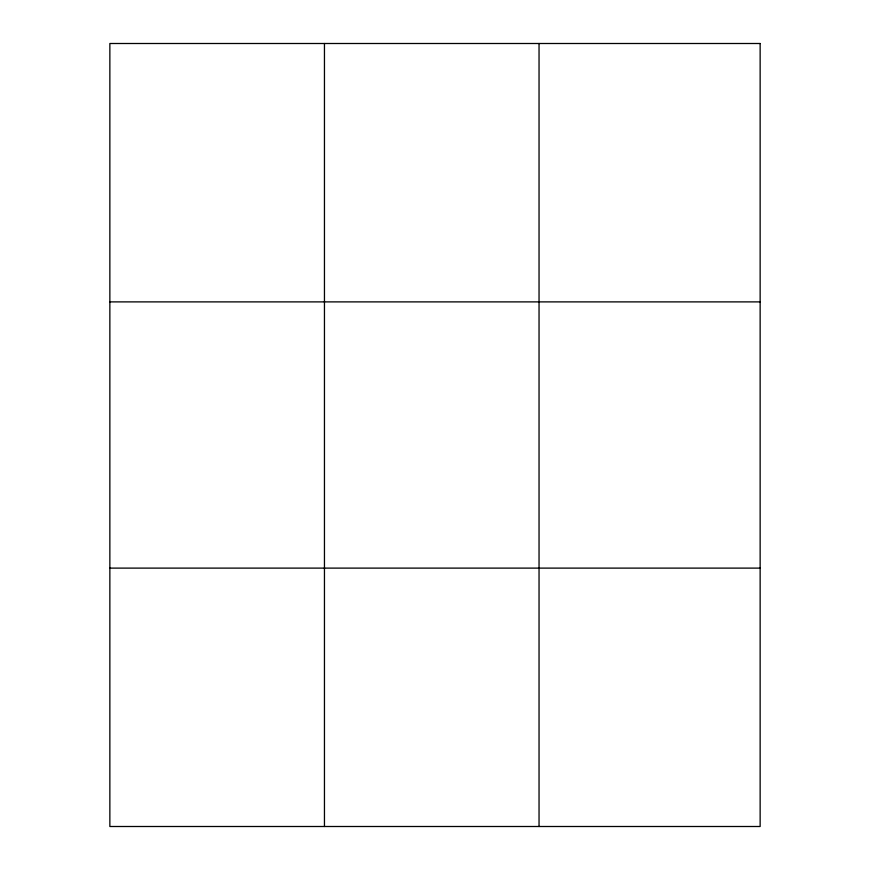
<?xml version="1.0" encoding="UTF-8"?>
<svg xmlns="http://www.w3.org/2000/svg" width="870" height="870" viewBox="0 0 870 870"><rect width="100%" height="100%" fill="white"/><g stroke="black" fill="none" stroke-linecap="round" stroke-linejoin="round"><path stroke-width="1.3" d="M324.456 826.5L324.456 43.5M539.041 826.5L539.041 43.5M109.859 301.89L760.141 301.89M109.859 568.11L760.141 568.11M760.141 43.5L760.141 826.5L109.859 826.5L109.859 43.5L760.141 43.5"/></g></svg>
